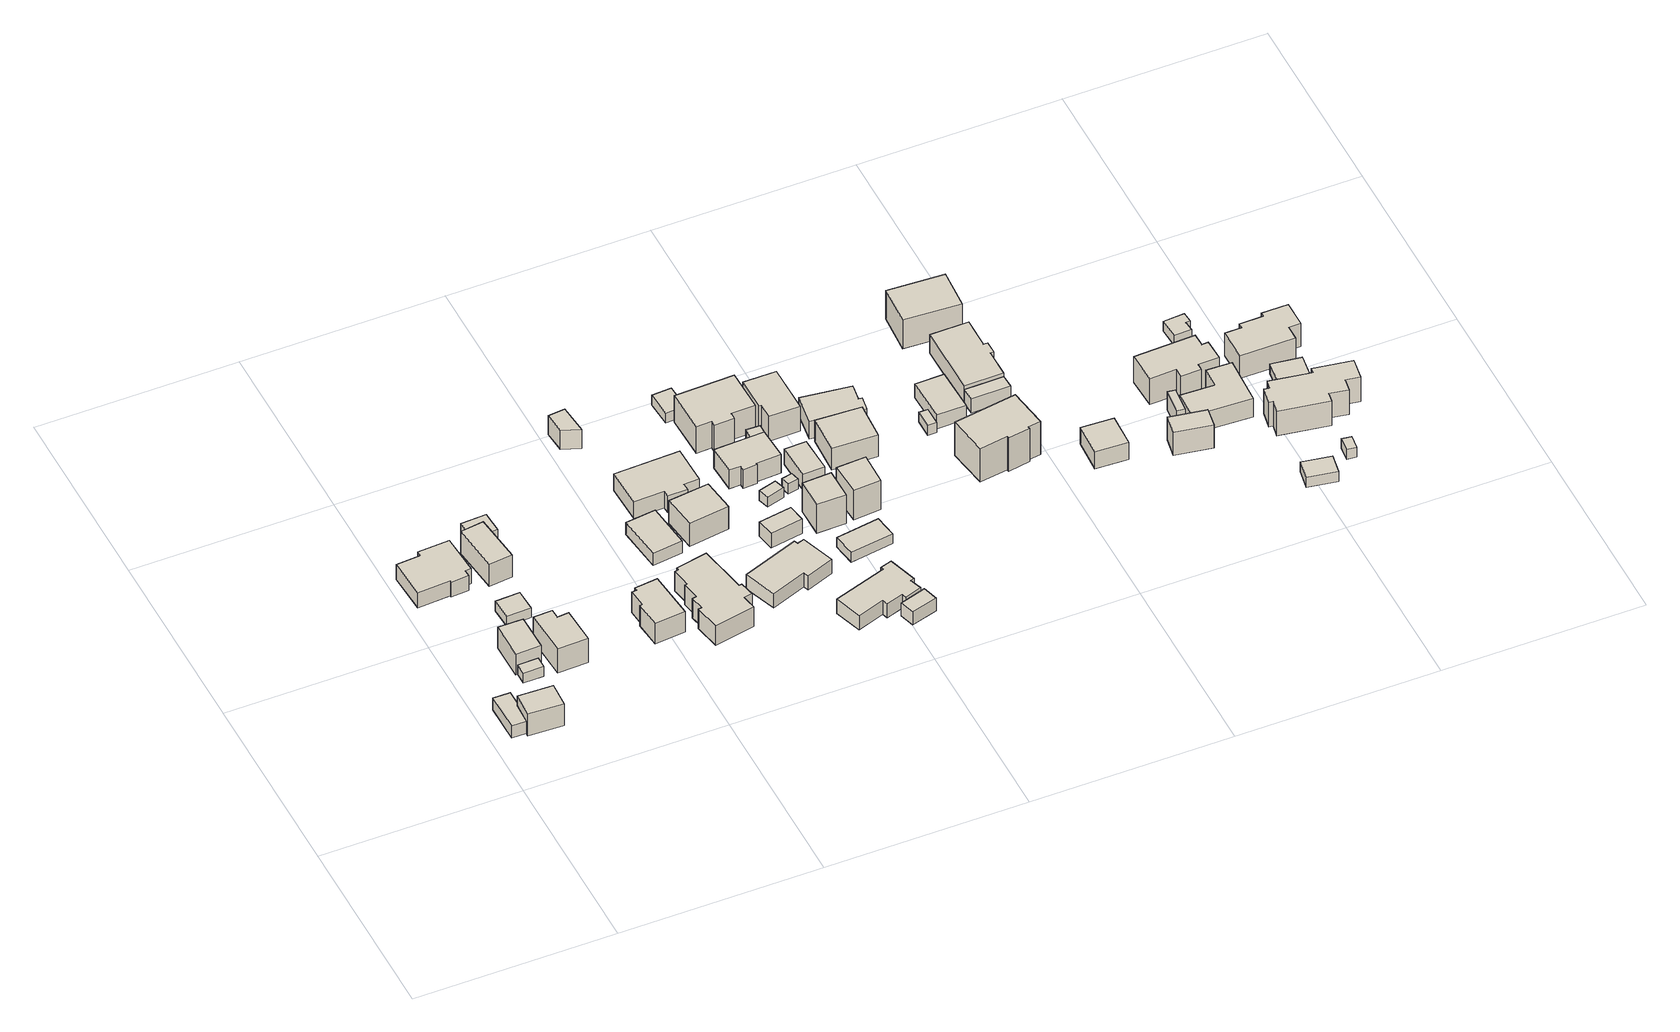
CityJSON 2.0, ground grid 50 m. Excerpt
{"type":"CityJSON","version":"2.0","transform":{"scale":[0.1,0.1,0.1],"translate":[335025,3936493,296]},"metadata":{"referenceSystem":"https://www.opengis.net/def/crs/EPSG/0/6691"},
"CityObjects":{
"building1":{"type":"Building","attributes":{"measuredHeight":6.5,"BuildingIDAttribute.prefecture":"14","BuildingIDAttribute.city":"14151","BuildingDetailAttribute.surveyYear":2015},"geometry":[{"type":"Solid","lod":"1","boundaries":[[[[0,1,2,3,4,5]],[[4,6,7,5]],[[3,8,6,4]],[[2,9,8,3]],[[1,10,9,2]],[[0,11,10,1]],[[5,7,11,0]],[[6,8,9,10,11,7]]]]}]},
"building2":{"type":"Building","attributes":{"usage":"411","measuredHeight":7.3,"storeysAboveGround":1,"BuildingIDAttribute.prefecture":"14","BuildingIDAttribute.city":"14151","BuildingDetailAttribute.totalFloorArea":43.24,"BuildingDetailAttribute.buildingFootprintArea":43.24,"BuildingDetailAttribute.buildingStructureType":"601","BuildingDetailAttribute.buildingStructureOrgType":"1","BuildingDetailAttribute.orgUsage":"10","BuildingDetailAttribute.surveyYear":2015},"geometry":[{"type":"Solid","lod":"1","boundaries":[[[[12,4,13,14]],[[13,15,16,14]],[[4,17,15,13]],[[12,18,17,4]],[[14,16,18,12]],[[15,17,18,16]]]]}]},
"building3":{"type":"Building","attributes":{"BuildingIDAttribute.prefecture":"14","BuildingIDAttribute.city":"14151","BuildingDetailAttribute.surveyYear":2015},"geometry":[{"type":"Solid","lod":"1","boundaries":[[[[19,20,21,22]],[[21,23,24,22]],[[20,25,23,21]],[[19,26,25,20]],[[22,24,26,19]],[[23,25,26,24]]]]}]},
"building4":{"type":"Building","attributes":{"usage":"411","measuredHeight":7.2,"storeysAboveGround":1,"BuildingIDAttribute.prefecture":"14","BuildingIDAttribute.city":"14151","BuildingDetailAttribute.totalFloorArea":47.31,"BuildingDetailAttribute.buildingFootprintArea":47.31,"BuildingDetailAttribute.buildingStructureType":"601","BuildingDetailAttribute.buildingStructureOrgType":"1","BuildingDetailAttribute.orgUsage":"10","BuildingDetailAttribute.surveyYear":2015},"geometry":[{"type":"Solid","lod":"1","boundaries":[[[[27,28,29,30]],[[29,31,32,30]],[[28,33,31,29]],[[27,34,33,28]],[[30,32,34,27]],[[31,33,34,32]]]]}]},
"building5":{"type":"Building","attributes":{"usage":"411","measuredHeight":4.9,"storeysAboveGround":1,"BuildingIDAttribute.prefecture":"14","BuildingIDAttribute.city":"14151","BuildingDetailAttribute.totalFloorArea":122.87,"BuildingDetailAttribute.buildingFootprintArea":122.87,"BuildingDetailAttribute.buildingStructureType":"610","BuildingDetailAttribute.buildingStructureOrgType":"2","BuildingDetailAttribute.orgUsage":"10","BuildingDetailAttribute.surveyYear":2015},"geometry":[{"type":"Solid","lod":"1","boundaries":[[[[35,36,37,38,39,40,41,42,43,44]],[[43,45,46,44]],[[42,47,45,43]],[[41,48,47,42]],[[40,49,48,41]],[[39,50,49,40]],[[38,51,50,39]],[[37,52,51,38]],[[36,53,52,37]],[[35,54,53,36]],[[44,46,54,35]],[[45,47,48,49,50,51,52,53,54,46]]]]}]},
"building6":{"type":"Building","attributes":{"usage":"411","measuredHeight":8,"storeysAboveGround":2,"BuildingIDAttribute.prefecture":"14","BuildingIDAttribute.city":"14151","BuildingDetailAttribute.totalFloorArea":121.91,"BuildingDetailAttribute.buildingFootprintArea":60.95,"BuildingDetailAttribute.buildingStructureType":"601","BuildingDetailAttribute.buildingStructureOrgType":"1","BuildingDetailAttribute.orgUsage":"10","BuildingDetailAttribute.surveyYear":2015},"geometry":[{"type":"Solid","lod":"1","boundaries":[[[[55,56,57,58,59,60]],[[59,61,62,60]],[[58,63,61,59]],[[57,64,63,58]],[[56,65,64,57]],[[55,66,65,56]],[[60,62,66,55]],[[61,63,64,65,66,62]]]]}]},
"building7":{"type":"Building","attributes":{"usage":"411","storeysAboveGround":1,"BuildingIDAttribute.prefecture":"14","BuildingIDAttribute.city":"14151","BuildingDetailAttribute.totalFloorArea":26.6,"BuildingDetailAttribute.buildingFootprintArea":26.6,"BuildingDetailAttribute.buildingStructureType":"601","BuildingDetailAttribute.buildingStructureOrgType":"1","BuildingDetailAttribute.orgUsage":"10","BuildingDetailAttribute.surveyYear":2015},"geometry":[{"type":"Solid","lod":"1","boundaries":[[[[67,68,69,70]],[[69,71,72,70]],[[68,73,71,69]],[[67,74,73,68]],[[70,72,74,67]],[[71,73,74,72]]]]}]},
"building8":{"type":"Building","attributes":{"usage":"411","measuredHeight":7.4,"storeysAboveGround":1,"BuildingIDAttribute.prefecture":"14","BuildingIDAttribute.city":"14151","BuildingDetailAttribute.totalFloorArea":57.18,"BuildingDetailAttribute.buildingFootprintArea":57.18,"BuildingDetailAttribute.buildingStructureType":"601","BuildingDetailAttribute.buildingStructureOrgType":"1","BuildingDetailAttribute.orgUsage":"10","BuildingDetailAttribute.surveyYear":2015},"geometry":[{"type":"Solid","lod":"1","boundaries":[[[[75,76,77,78]],[[77,79,80,78]],[[76,81,79,77]],[[75,82,81,76]],[[78,80,82,75]],[[79,81,82,80]]]]}]},
"building9":{"type":"Building","attributes":{"BuildingIDAttribute.prefecture":"14","BuildingIDAttribute.city":"14151","BuildingDetailAttribute.surveyYear":2015},"geometry":[{"type":"Solid","lod":"1","boundaries":[[[[83,84,85,86]],[[85,87,88,86]],[[84,89,87,85]],[[83,90,89,84]],[[86,88,90,83]],[[87,89,90,88]]]]}]},
"building10":{"type":"Building","attributes":{"usage":"411","measuredHeight":6.8,"storeysAboveGround":2,"BuildingIDAttribute.prefecture":"14","BuildingIDAttribute.city":"14151","BuildingDetailAttribute.totalFloorArea":123.72,"BuildingDetailAttribute.buildingFootprintArea":61.86,"BuildingDetailAttribute.buildingStructureType":"601","BuildingDetailAttribute.buildingStructureOrgType":"1","BuildingDetailAttribute.orgUsage":"10","BuildingDetailAttribute.surveyYear":2015},"geometry":[{"type":"Solid","lod":"1","boundaries":[[[[91,92,93,94,95,96,97,98]],[[97,99,100,98]],[[96,101,99,97]],[[95,102,101,96]],[[94,103,102,95]],[[93,104,103,94]],[[92,105,104,93]],[[91,106,105,92]],[[98,100,106,91]],[[99,101,102,103,104,105,106,100]]]]}]},
"building11":{"type":"Building","attributes":{"usage":"411","measuredHeight":7.3,"storeysAboveGround":1,"BuildingIDAttribute.prefecture":"14","BuildingIDAttribute.city":"14151","BuildingDetailAttribute.totalFloorArea":172.25,"BuildingDetailAttribute.buildingFootprintArea":172.25,"BuildingDetailAttribute.buildingStructureType":"601","BuildingDetailAttribute.buildingStructureOrgType":"1","BuildingDetailAttribute.orgUsage":"10","BuildingDetailAttribute.surveyYear":2015},"geometry":[{"type":"Solid","lod":"1","boundaries":[[[[107,108,109,110,111,112,113,114,115,116,117,118,119,120,121,122]],[[121,123,124,122]],[[120,125,123,121]],[[119,126,125,120]],[[118,127,126,119]],[[117,128,127,118]],[[116,129,128,117]],[[115,130,129,116]],[[114,131,130,115]],[[113,132,131,114]],[[112,133,132,113]],[[111,134,133,112]],[[110,135,134,111]],[[109,136,135,110]],[[108,137,136,109]],[[107,138,137,108]],[[122,124,138,107]],[[123,125,126,127,128,129,130,131,132,133,134,135,136,137,138,124]]]]}]},
"building12":{"type":"Building","attributes":{"usage":"413","measuredHeight":4,"storeysAboveGround":1,"BuildingIDAttribute.prefecture":"14","BuildingIDAttribute.city":"14151","BuildingDetailAttribute.totalFloorArea":70.09,"BuildingDetailAttribute.buildingFootprintArea":70.09,"BuildingDetailAttribute.buildingStructureType":"601","BuildingDetailAttribute.buildingStructureOrgType":"1","BuildingDetailAttribute.orgUsage":"30","BuildingDetailAttribute.surveyYear":2015},"geometry":[{"type":"Solid","lod":"1","boundaries":[[[[139,140,141,142]],[[141,143,144,142]],[[140,145,143,141]],[[139,146,145,140]],[[142,144,146,139]],[[143,145,146,144]]]]}]},
"building13":{"type":"Building","attributes":{"usage":"413","measuredHeight":6.1,"storeysAboveGround":1,"BuildingIDAttribute.prefecture":"14","BuildingIDAttribute.city":"14151","BuildingDetailAttribute.totalFloorArea":22.15,"BuildingDetailAttribute.buildingFootprintArea":22.15,"BuildingDetailAttribute.buildingStructureType":"601","BuildingDetailAttribute.buildingStructureOrgType":"1","BuildingDetailAttribute.orgUsage":"30","BuildingDetailAttribute.surveyYear":2015},"geometry":[{"type":"Solid","lod":"1","boundaries":[[[[147,148,149,150]],[[149,151,152,150]],[[148,153,151,149]],[[147,154,153,148]],[[150,152,154,147]],[[151,153,154,152]]]]}]},
"building14":{"type":"Building","attributes":{"usage":"411","measuredHeight":6.1,"storeysAboveGround":1,"BuildingIDAttribute.prefecture":"14","BuildingIDAttribute.city":"14151","BuildingDetailAttribute.totalFloorArea":136.12,"BuildingDetailAttribute.buildingFootprintArea":136.12,"BuildingDetailAttribute.buildingStructureType":"601","BuildingDetailAttribute.buildingStructureOrgType":"1","BuildingDetailAttribute.orgUsage":"10","BuildingDetailAttribute.surveyYear":2015},"geometry":[{"type":"Solid","lod":"1","boundaries":[[[[155,156,157,158,159,160,161,162]],[[161,163,164,162]],[[160,165,163,161]],[[159,166,165,160]],[[158,167,166,159]],[[157,168,167,158]],[[156,169,168,157]],[[155,170,169,156]],[[162,164,170,155]],[[163,165,166,167,168,169,170,164]]]]}]},
"building15":{"type":"Building","attributes":{"usage":"411","measuredHeight":8.1,"storeysAboveGround":2,"BuildingIDAttribute.prefecture":"14","BuildingIDAttribute.city":"14151","BuildingDetailAttribute.totalFloorArea":122.27,"BuildingDetailAttribute.buildingFootprintArea":61.13,"BuildingDetailAttribute.buildingStructureType":"601","BuildingDetailAttribute.buildingStructureOrgType":"1","BuildingDetailAttribute.orgUsage":"10","BuildingDetailAttribute.surveyYear":2015},"geometry":[{"type":"Solid","lod":"1","boundaries":[[[[171,172,173,174]],[[173,175,176,174]],[[172,177,175,173]],[[171,178,177,172]],[[174,176,178,171]],[[175,177,178,176]]]]}]},
"building16":{"type":"Building","attributes":{"usage":"411","measuredHeight":5.9,"storeysAboveGround":1,"BuildingIDAttribute.prefecture":"14","BuildingIDAttribute.city":"14151","BuildingDetailAttribute.totalFloorArea":122.72,"BuildingDetailAttribute.buildingFootprintArea":122.72,"BuildingDetailAttribute.buildingStructureType":"601","BuildingDetailAttribute.buildingStructureOrgType":"1","BuildingDetailAttribute.orgUsage":"10","BuildingDetailAttribute.surveyYear":2015},"geometry":[{"type":"Solid","lod":"1","boundaries":[[[[179,180,181,182,183,184,185,186]],[[185,187,188,186]],[[184,189,187,185]],[[183,190,189,184]],[[182,191,190,183]],[[181,192,191,182]],[[180,193,192,181]],[[179,194,193,180]],[[186,188,194,179]],[[187,189,190,191,192,193,194,188]]]]}]},
"building17":{"type":"Building","attributes":{"usage":"411","measuredHeight":8.4,"storeysAboveGround":2,"BuildingIDAttribute.prefecture":"14","BuildingIDAttribute.city":"14151","BuildingDetailAttribute.totalFloorArea":202,"BuildingDetailAttribute.buildingFootprintArea":101,"BuildingDetailAttribute.buildingStructureType":"601","BuildingDetailAttribute.buildingStructureOrgType":"1","BuildingDetailAttribute.orgUsage":"10","BuildingDetailAttribute.surveyYear":2015},"geometry":[{"type":"Solid","lod":"1","boundaries":[[[[195,196,197,198,199,200,201,202,203,204,205,206]],[[205,207,208,206]],[[204,209,207,205]],[[203,210,209,204]],[[202,211,210,203]],[[201,212,211,202]],[[200,213,212,201]],[[199,214,213,200]],[[198,215,214,199]],[[197,216,215,198]],[[196,217,216,197]],[[195,218,217,196]],[[206,208,218,195]],[[207,209,210,211,212,213,214,215,216,217,218,208]]]]}]},
"building18":{"type":"Building","attributes":{"usage":"411","measuredHeight":4.9,"storeysAboveGround":1,"BuildingIDAttribute.prefecture":"14","BuildingIDAttribute.city":"14151","BuildingDetailAttribute.totalFloorArea":32.62,"BuildingDetailAttribute.buildingFootprintArea":32.62,"BuildingDetailAttribute.buildingStructureType":"601","BuildingDetailAttribute.buildingStructureOrgType":"1","BuildingDetailAttribute.orgUsage":"10","BuildingDetailAttribute.surveyYear":2015},"geometry":[{"type":"Solid","lod":"1","boundaries":[[[[219,220,221,222]],[[221,223,224,222]],[[220,225,223,221]],[[219,226,225,220]],[[222,224,226,219]],[[223,225,226,224]]]]}]},
"building19":{"type":"Building","attributes":{"usage":"451","measuredHeight":8.8,"storeysAboveGround":1,"BuildingIDAttribute.prefecture":"14","BuildingIDAttribute.city":"14151","BuildingDetailAttribute.totalFloorArea":21.48,"BuildingDetailAttribute.buildingFootprintArea":21.48,"BuildingDetailAttribute.buildingStructureType":"601","BuildingDetailAttribute.buildingStructureOrgType":"1","BuildingDetailAttribute.orgUsage":"200","BuildingDetailAttribute.surveyYear":2015},"geometry":[{"type":"Solid","lod":"1","boundaries":[[[[227,228,229,230]],[[229,231,232,230]],[[228,233,231,229]],[[227,234,233,228]],[[230,232,234,227]],[[231,233,234,232]]]]}]},
"building20":{"type":"Building","attributes":{"BuildingIDAttribute.prefecture":"14","BuildingIDAttribute.city":"14151","BuildingDetailAttribute.surveyYear":2015},"geometry":[{"type":"Solid","lod":"1","boundaries":[[[[235,236,237,238]],[[237,239,240,238]],[[236,241,239,237]],[[235,242,241,236]],[[238,240,242,235]],[[239,241,242,240]]]]}]},
"building21":{"type":"Building","attributes":{"usage":"411","measuredHeight":7,"storeysAboveGround":2,"BuildingIDAttribute.prefecture":"14","BuildingIDAttribute.city":"14151","BuildingDetailAttribute.totalFloorArea":225.86,"BuildingDetailAttribute.buildingFootprintArea":112.93,"BuildingDetailAttribute.buildingStructureType":"601","BuildingDetailAttribute.buildingStructureOrgType":"1","BuildingDetailAttribute.orgUsage":"10","BuildingDetailAttribute.surveyYear":2015},"geometry":[{"type":"Solid","lod":"1","boundaries":[[[[243,244,245,246,247,248,249,250]],[[249,251,252,250]],[[248,253,251,249]],[[247,254,253,248]],[[246,255,254,247]],[[245,256,255,246]],[[244,257,256,245]],[[243,258,257,244]],[[250,252,258,243]],[[251,253,254,255,256,257,258,252]]]]}]},
"building22":{"type":"Building","attributes":{"usage":"411","storeysAboveGround":1,"BuildingIDAttribute.prefecture":"14","BuildingIDAttribute.city":"14151","BuildingDetailAttribute.totalFloorArea":26.59,"BuildingDetailAttribute.buildingFootprintArea":26.59,"BuildingDetailAttribute.buildingStructureType":"601","BuildingDetailAttribute.buildingStructureOrgType":"1","BuildingDetailAttribute.orgUsage":"10","BuildingDetailAttribute.surveyYear":2015},"geometry":[{"type":"Solid","lod":"1","boundaries":[[[[259,260,261,262]],[[261,263,264,262]],[[260,265,263,261]],[[259,266,265,260]],[[262,264,266,259]],[[263,265,266,264]]]]}]},
"building23":{"type":"Building","attributes":{"usage":"411","measuredHeight":3.5,"storeysAboveGround":1,"BuildingIDAttribute.prefecture":"14","BuildingIDAttribute.city":"14151","BuildingDetailAttribute.totalFloorArea":54.78,"BuildingDetailAttribute.buildingFootprintArea":54.78,"BuildingDetailAttribute.buildingStructureType":"601","BuildingDetailAttribute.buildingStructureOrgType":"1","BuildingDetailAttribute.orgUsage":"10","BuildingDetailAttribute.surveyYear":2015},"geometry":[{"type":"Solid","lod":"1","boundaries":[[[[267,268,269,270]],[[269,271,272,270]],[[268,273,271,269]],[[267,274,273,268]],[[270,272,274,267]],[[271,273,274,272]]]]}]},
"building24":{"type":"Building","attributes":{"usage":"411","measuredHeight":9.5,"storeysAboveGround":2,"BuildingIDAttribute.prefecture":"14","BuildingIDAttribute.city":"14151","BuildingDetailAttribute.totalFloorArea":77.22,"BuildingDetailAttribute.buildingFootprintArea":38.61,"BuildingDetailAttribute.buildingStructureType":"601","BuildingDetailAttribute.buildingStructureOrgType":"1","BuildingDetailAttribute.orgUsage":"10","BuildingDetailAttribute.surveyYear":2015},"geometry":[{"type":"Solid","lod":"1","boundaries":[[[[275,276,277,278]],[[277,279,280,278]],[[276,281,279,277]],[[275,282,281,276]],[[278,280,282,275]],[[279,281,282,280]]]]}]},
"building25":{"type":"Building","attributes":{"BuildingIDAttribute.prefecture":"14","BuildingIDAttribute.city":"14151","BuildingDetailAttribute.surveyYear":2015},"geometry":[{"type":"Solid","lod":"1","boundaries":[[[[283,284,285,286]],[[285,287,288,286]],[[284,289,287,285]],[[283,290,289,284]],[[286,288,290,283]],[[287,289,290,288]]]]}]},
"building26":{"type":"Building","attributes":{"usage":"411","measuredHeight":10.3,"storeysAboveGround":2,"BuildingIDAttribute.prefecture":"14","BuildingIDAttribute.city":"14151","BuildingDetailAttribute.totalFloorArea":234.79,"BuildingDetailAttribute.buildingFootprintArea":117.4,"BuildingDetailAttribute.buildingStructureType":"601","BuildingDetailAttribute.buildingStructureOrgType":"1","BuildingDetailAttribute.orgUsage":"10","BuildingDetailAttribute.surveyYear":2015},"geometry":[{"type":"Solid","lod":"1","boundaries":[[[[291,292,293,294,295,296,297,298]],[[297,299,300,298]],[[296,301,299,297]],[[295,302,301,296]],[[294,303,302,295]],[[293,304,303,294]],[[292,305,304,293]],[[291,306,305,292]],[[298,300,306,291]],[[299,301,302,303,304,305,306,300]]]]}]},
"building27":{"type":"Building","attributes":{"usage":"411","storeysAboveGround":1,"BuildingIDAttribute.prefecture":"14","BuildingIDAttribute.city":"14151","BuildingDetailAttribute.totalFloorArea":11.38,"BuildingDetailAttribute.buildingFootprintArea":11.38,"BuildingDetailAttribute.buildingStructureType":"601","BuildingDetailAttribute.buildingStructureOrgType":"1","BuildingDetailAttribute.orgUsage":"10","BuildingDetailAttribute.surveyYear":2015},"geometry":[{"type":"Solid","lod":"1","boundaries":[[[[307,308,309,310]],[[309,311,312,310]],[[308,313,311,309]],[[307,314,313,308]],[[310,312,314,307]],[[311,313,314,312]]]]}]},
"building28":{"type":"Building","attributes":{"usage":"411","measuredHeight":5.4,"storeysAboveGround":2,"BuildingIDAttribute.prefecture":"14","BuildingIDAttribute.city":"14151","BuildingDetailAttribute.totalFloorArea":69.85,"BuildingDetailAttribute.buildingFootprintArea":34.92,"BuildingDetailAttribute.buildingStructureType":"601","BuildingDetailAttribute.buildingStructureOrgType":"1","BuildingDetailAttribute.orgUsage":"10","BuildingDetailAttribute.surveyYear":2015},"geometry":[{"type":"Solid","lod":"1","boundaries":[[[[315,316,317,318]],[[317,319,320,318]],[[316,321,319,317]],[[315,322,321,316]],[[318,320,322,315]],[[319,321,322,320]]]]}]},
"building29":{"type":"Building","attributes":{"usage":"411","measuredHeight":9.8,"storeysAboveGround":2,"BuildingIDAttribute.prefecture":"14","BuildingIDAttribute.city":"14151","BuildingDetailAttribute.totalFloorArea":82.32,"BuildingDetailAttribute.buildingFootprintArea":41.16,"BuildingDetailAttribute.buildingStructureType":"601","BuildingDetailAttribute.buildingStructureOrgType":"1","BuildingDetailAttribute.orgUsage":"10","BuildingDetailAttribute.surveyYear":2015},"geometry":[{"type":"Solid","lod":"1","boundaries":[[[[323,324,325,326]],[[325,327,328,326]],[[324,329,327,325]],[[323,330,329,324]],[[326,328,330,323]],[[327,329,330,328]]]]}]},
"building30":{"type":"Building","attributes":{"usage":"411","measuredHeight":8.4,"storeysAboveGround":2,"BuildingIDAttribute.prefecture":"14","BuildingIDAttribute.city":"14151","BuildingDetailAttribute.totalFloorArea":138.91,"BuildingDetailAttribute.buildingFootprintArea":69.45,"BuildingDetailAttribute.buildingStructureType":"601","BuildingDetailAttribute.buildingStructureOrgType":"1","BuildingDetailAttribute.orgUsage":"10","BuildingDetailAttribute.surveyYear":2015},"geometry":[{"type":"Solid","lod":"1","boundaries":[[[[331,332,333,334,335,336]],[[335,337,338,336]],[[334,339,337,335]],[[333,340,339,334]],[[332,341,340,333]],[[331,342,341,332]],[[336,338,342,331]],[[337,339,340,341,342,338]]]]}]},
"building31":{"type":"Building","attributes":{"usage":"411","measuredHeight":7.6,"storeysAboveGround":2,"BuildingIDAttribute.prefecture":"14","BuildingIDAttribute.city":"14151","BuildingDetailAttribute.totalFloorArea":152.79,"BuildingDetailAttribute.buildingFootprintArea":76.4,"BuildingDetailAttribute.buildingStructureType":"601","BuildingDetailAttribute.buildingStructureOrgType":"1","BuildingDetailAttribute.orgUsage":"10","BuildingDetailAttribute.surveyYear":2015},"geometry":[{"type":"Solid","lod":"1","boundaries":[[[[343,344,345,346]],[[345,347,348,346]],[[344,349,347,345]],[[343,350,349,344]],[[346,348,350,343]],[[347,349,350,348]]]]}]},
"building32":{"type":"Building","attributes":{"usage":"411","measuredHeight":6.1,"storeysAboveGround":2,"BuildingIDAttribute.prefecture":"14","BuildingIDAttribute.city":"14151","BuildingDetailAttribute.totalFloorArea":142.08,"BuildingDetailAttribute.buildingFootprintArea":71.04,"BuildingDetailAttribute.buildingStructureType":"601","BuildingDetailAttribute.buildingStructureOrgType":"1","BuildingDetailAttribute.orgUsage":"10","BuildingDetailAttribute.surveyYear":2015},"geometry":[{"type":"Solid","lod":"1","boundaries":[[[[351,352,353,354,355,356]],[[355,357,358,356]],[[354,359,357,355]],[[353,360,359,354]],[[352,361,360,353]],[[351,362,361,352]],[[356,358,362,351]],[[357,359,360,361,362,358]]]]}]},
"building33":{"type":"Building","attributes":{"usage":"415","storeysAboveGround":2,"BuildingIDAttribute.prefecture":"14","BuildingIDAttribute.city":"14151","BuildingDetailAttribute.totalFloorArea":14.9,"BuildingDetailAttribute.buildingFootprintArea":7.45,"BuildingDetailAttribute.buildingStructureType":"601","BuildingDetailAttribute.buildingStructureOrgType":"1","BuildingDetailAttribute.orgUsage":"50","BuildingDetailAttribute.surveyYear":2015},"geometry":[{"type":"Solid","lod":"1","boundaries":[[[[363,364,365,366]],[[365,367,368,366]],[[364,369,367,365]],[[363,370,369,364]],[[366,368,370,363]],[[367,369,370,368]]]]}]},
"building34":{"type":"Building","attributes":{"usage":"411","measuredHeight":11.4,"storeysAboveGround":2,"BuildingIDAttribute.prefecture":"14","BuildingIDAttribute.city":"14151","BuildingDetailAttribute.totalFloorArea":231.91,"BuildingDetailAttribute.buildingFootprintArea":115.95,"BuildingDetailAttribute.buildingStructureType":"601","BuildingDetailAttribute.buildingStructureOrgType":"1","BuildingDetailAttribute.orgUsage":"10","BuildingDetailAttribute.surveyYear":2015},"geometry":[{"type":"Solid","lod":"1","boundaries":[[[[371,372,373,374,375,376,377,378]],[[377,379,380,378]],[[376,381,379,377]],[[375,382,381,376]],[[374,383,382,375]],[[373,384,383,374]],[[372,385,384,373]],[[371,386,385,372]],[[378,380,386,371]],[[379,381,382,383,384,385,386,380]]]]}]},
"building35":{"type":"Building","attributes":{"usage":"415","measuredHeight":4.9,"storeysAboveGround":2,"BuildingIDAttribute.prefecture":"14","BuildingIDAttribute.city":"14151","BuildingDetailAttribute.totalFloorArea":112.25,"BuildingDetailAttribute.buildingFootprintArea":56.13,"BuildingDetailAttribute.buildingStructureType":"601","BuildingDetailAttribute.buildingStructureOrgType":"1","BuildingDetailAttribute.orgUsage":"50","BuildingDetailAttribute.surveyYear":2015},"geometry":[{"type":"Solid","lod":"1","boundaries":[[[[387,388,389,390]],[[389,391,392,390]],[[388,393,391,389]],[[387,394,393,388]],[[390,392,394,387]],[[391,393,394,392]]]]}]},
"building36":{"type":"Building","attributes":{"measuredHeight":7.9,"BuildingIDAttribute.prefecture":"14","BuildingIDAttribute.city":"14151","BuildingDetailAttribute.surveyYear":2015},"geometry":[{"type":"Solid","lod":"1","boundaries":[[[[395,396,397,398]],[[397,399,400,398]],[[396,401,399,397]],[[395,402,401,396]],[[398,400,402,395]],[[399,401,402,400]]]]}]},
"building37":{"type":"Building","attributes":{"usage":"415","measuredHeight":8.6,"storeysAboveGround":2,"BuildingIDAttribute.prefecture":"14","BuildingIDAttribute.city":"14151","BuildingDetailAttribute.totalFloorArea":355.95,"BuildingDetailAttribute.buildingFootprintArea":177.98,"BuildingDetailAttribute.buildingStructureType":"601","BuildingDetailAttribute.buildingStructureOrgType":"1","BuildingDetailAttribute.orgUsage":"50","BuildingDetailAttribute.surveyYear":2015},"geometry":[{"type":"Solid","lod":"1","boundaries":[[[[403,404,405,406,407,408,409,410]],[[409,411,412,410]],[[408,413,411,409]],[[407,414,413,408]],[[406,415,414,407]],[[405,416,415,406]],[[404,417,416,405]],[[403,418,417,404]],[[410,412,418,403]],[[411,413,414,415,416,417,418,412]]]]}]},
"building38":{"type":"Building","attributes":{"usage":"411","measuredHeight":8.3,"storeysAboveGround":2,"BuildingIDAttribute.prefecture":"14","BuildingIDAttribute.city":"14151","BuildingDetailAttribute.totalFloorArea":95.32,"BuildingDetailAttribute.buildingFootprintArea":47.66,"BuildingDetailAttribute.buildingStructureType":"601","BuildingDetailAttribute.buildingStructureOrgType":"1","BuildingDetailAttribute.orgUsage":"10","BuildingDetailAttribute.surveyYear":2015},"geometry":[{"type":"Solid","lod":"1","boundaries":[[[[419,420,421,422]],[[421,423,424,422]],[[420,425,423,421]],[[419,426,425,420]],[[422,424,426,419]],[[423,425,426,424]]]]}]},
"building39":{"type":"Building","attributes":{"usage":"411","measuredHeight":10,"storeysAboveGround":2,"BuildingIDAttribute.prefecture":"14","BuildingIDAttribute.city":"14151","BuildingDetailAttribute.totalFloorArea":239.96,"BuildingDetailAttribute.buildingFootprintArea":119.98,"BuildingDetailAttribute.buildingStructureType":"601","BuildingDetailAttribute.buildingStructureOrgType":"1","BuildingDetailAttribute.orgUsage":"10","BuildingDetailAttribute.surveyYear":2015},"geometry":[{"type":"Solid","lod":"1","boundaries":[[[[427,428,429,430]],[[429,431,432,430]],[[428,433,431,429]],[[427,434,433,428]],[[430,432,434,427]],[[431,433,434,432]]]]}]},
"building40":{"type":"Building","attributes":{"usage":"451","measuredHeight":8.6,"storeysAboveGround":1,"BuildingIDAttribute.prefecture":"14","BuildingIDAttribute.city":"14151","BuildingDetailAttribute.totalFloorArea":39.86,"BuildingDetailAttribute.buildingFootprintArea":39.86,"BuildingDetailAttribute.buildingStructureType":"601","BuildingDetailAttribute.buildingStructureOrgType":"1","BuildingDetailAttribute.orgUsage":"200","BuildingDetailAttribute.surveyYear":2015},"geometry":[{"type":"Solid","lod":"1","boundaries":[[[[435,436,437,438]],[[437,439,440,438]],[[436,441,439,437]],[[435,442,441,436]],[[438,440,442,435]],[[439,441,442,440]]]]}]},
"building41":{"type":"Building","attributes":{"usage":"415","measuredHeight":7.6,"storeysAboveGround":2,"BuildingIDAttribute.prefecture":"14","BuildingIDAttribute.city":"14151","BuildingDetailAttribute.totalFloorArea":17.81,"BuildingDetailAttribute.buildingFootprintArea":8.9,"BuildingDetailAttribute.buildingStructureType":"601","BuildingDetailAttribute.buildingStructureOrgType":"1","BuildingDetailAttribute.orgUsage":"50","BuildingDetailAttribute.surveyYear":2015},"geometry":[{"type":"Solid","lod":"1","boundaries":[[[[443,444,445,446]],[[445,447,448,446]],[[444,449,447,445]],[[443,450,449,444]],[[446,448,450,443]],[[447,449,450,448]]]]}]},
"building42":{"type":"Building","attributes":{"BuildingIDAttribute.prefecture":"14","BuildingIDAttribute.city":"14151","BuildingDetailAttribute.surveyYear":2015},"geometry":[{"type":"Solid","lod":"1","boundaries":[[[[451,452,453,454]],[[453,455,456,454]],[[452,457,455,453]],[[451,458,457,452]],[[454,456,458,451]],[[455,457,458,456]]]]}]},
"building43":{"type":"Building","attributes":{"usage":"415","measuredHeight":8.8,"storeysAboveGround":2,"BuildingIDAttribute.prefecture":"14","BuildingIDAttribute.city":"14151","BuildingDetailAttribute.totalFloorArea":191.68,"BuildingDetailAttribute.buildingFootprintArea":95.84,"BuildingDetailAttribute.buildingStructureType":"601","BuildingDetailAttribute.buildingStructureOrgType":"1","BuildingDetailAttribute.orgUsage":"50","BuildingDetailAttribute.surveyYear":2015},"geometry":[{"type":"Solid","lod":"1","boundaries":[[[[459,460,461,462,463,464]],[[463,465,466,464]],[[462,467,465,463]],[[461,468,467,462]],[[460,469,468,461]],[[459,470,469,460]],[[464,466,470,459]],[[465,467,468,469,470,466]]]]}]},
"building44":{"type":"Building","attributes":{"usage":"415","measuredHeight":9.8,"storeysAboveGround":2,"BuildingIDAttribute.prefecture":"14","BuildingIDAttribute.city":"14151","BuildingDetailAttribute.totalFloorArea":241.71,"BuildingDetailAttribute.buildingFootprintArea":120.86,"BuildingDetailAttribute.buildingStructureType":"601","BuildingDetailAttribute.buildingStructureOrgType":"1","BuildingDetailAttribute.orgUsage":"50","BuildingDetailAttribute.surveyYear":2015},"geometry":[{"type":"Solid","lod":"1","boundaries":[[[[471,472,473,474,475,476,477,478,479,480]],[[479,481,482,480]],[[478,483,481,479]],[[477,484,483,478]],[[476,485,484,477]],[[475,486,485,476]],[[474,487,486,475]],[[473,488,487,474]],[[472,489,488,473]],[[471,490,489,472]],[[480,482,490,471]],[[481,483,484,485,486,487,488,489,490,482]]]]}]},
"building45":{"type":"Building","attributes":{"BuildingIDAttribute.prefecture":"14","BuildingIDAttribute.city":"14151","BuildingDetailAttribute.surveyYear":2015},"geometry":[{"type":"Solid","lod":"1","boundaries":[[[[491,492,493,494]],[[493,495,496,494]],[[492,497,495,493]],[[491,498,497,492]],[[494,496,498,491]],[[495,497,498,496]]]]}]},
"building46":{"type":"Building","attributes":{"usage":"451","storeysAboveGround":1,"BuildingIDAttribute.prefecture":"14","BuildingIDAttribute.city":"14151","BuildingDetailAttribute.totalFloorArea":10.15,"BuildingDetailAttribute.buildingFootprintArea":10.15,"BuildingDetailAttribute.buildingStructureType":"601","BuildingDetailAttribute.buildingStructureOrgType":"1","BuildingDetailAttribute.orgUsage":"200","BuildingDetailAttribute.surveyYear":2015},"geometry":[{"type":"Solid","lod":"1","boundaries":[[[[499,500,501,502,503,504]],[[503,505,506,504]],[[502,507,505,503]],[[501,508,507,502]],[[500,509,508,501]],[[499,510,509,500]],[[504,506,510,499]],[[505,507,508,509,510,506]]]]}]},
"building47":{"type":"Building","attributes":{"usage":"411","measuredHeight":9.1,"storeysAboveGround":2,"BuildingIDAttribute.prefecture":"14","BuildingIDAttribute.city":"14151","BuildingDetailAttribute.totalFloorArea":263.59,"BuildingDetailAttribute.buildingFootprintArea":131.79,"BuildingDetailAttribute.buildingStructureType":"601","BuildingDetailAttribute.buildingStructureOrgType":"1","BuildingDetailAttribute.orgUsage":"10","BuildingDetailAttribute.surveyYear":2015},"geometry":[{"type":"Solid","lod":"1","boundaries":[[[[511,512,513,514,515,516,517,518,519,520,521,522,523,524]],[[523,525,526,524]],[[522,527,525,523]],[[521,528,527,522]],[[520,529,528,521]],[[519,530,529,520]],[[518,531,530,519]],[[517,532,531,518]],[[516,533,532,517]],[[515,534,533,516]],[[514,535,534,515]],[[513,536,535,514]],[[512,537,536,513]],[[511,538,537,512]],[[524,526,538,511]],[[525,527,528,529,530,531,532,533,534,535,536,537,538,526]]]]}]},
"building48":{"type":"Building","attributes":{"usage":"411","storeysAboveGround":1,"BuildingIDAttribute.prefecture":"14","BuildingIDAttribute.city":"14151","BuildingDetailAttribute.totalFloorArea":34.81,"BuildingDetailAttribute.buildingFootprintArea":34.81,"BuildingDetailAttribute.buildingStructureType":"601","BuildingDetailAttribute.buildingStructureOrgType":"1","BuildingDetailAttribute.orgUsage":"10","BuildingDetailAttribute.surveyYear":2015},"geometry":[{"type":"Solid","lod":"1","boundaries":[[[[539,540,541,542]],[[541,543,544,542]],[[540,545,543,541]],[[539,546,545,540]],[[542,544,546,539]],[[543,545,546,544]]]]}]},
"building49":{"type":"Building","attributes":{"usage":"411","measuredHeight":7.7,"storeysAboveGround":2,"BuildingIDAttribute.prefecture":"14","BuildingIDAttribute.city":"14151","BuildingDetailAttribute.totalFloorArea":203,"BuildingDetailAttribute.buildingFootprintArea":101.5,"BuildingDetailAttribute.buildingStructureType":"601","BuildingDetailAttribute.buildingStructureOrgType":"1","BuildingDetailAttribute.orgUsage":"10","BuildingDetailAttribute.surveyYear":2015},"geometry":[{"type":"Solid","lod":"1","boundaries":[[[[547,548,549,550,551,552,553,554,555,556]],[[555,557,558,556]],[[554,559,557,555]],[[553,560,559,554]],[[552,561,560,553]],[[551,562,561,552]],[[550,563,562,551]],[[549,564,563,550]],[[548,565,564,549]],[[547,566,565,548]],[[556,558,566,547]],[[557,559,560,561,562,563,564,565,566,558]]]]}]}
},
"vertices":[
[23,111,56],[23,210,56],[65,209,56],[65,165,56],[61,165,56],[59,111,56],[61,165,93],[59,111,93],[65,165,93],[65,209,93],[23,210,93],[23,111,93],
[59,103,56],[148,162,56],[145,99,56],[148,162,123],[145,99,123],[61,165,123],[59,103,123],
[172,265,51],[122,264,51],[122,294,51],[172,295,51],[122,294,81],[172,295,81],[122,264,81],[172,265,81],
[182,300,46],[119,299,46],[119,394,46],[181,394,46],[119,394,110],[181,394,110],[119,299,110],[182,300,110],
[70,695,40],[69,708,40],[148,712,40],[154,610,40],[139,609,40],[140,592,40],[96,589,40],[96,594,40],[15,589,40],[9,691,40],[15,589,86],[9,691,86],[96,594,86],[96,589,86],[140,592,86],[139,609,86],[154,610,86],[148,712,86],[69,708,86],[70,695,86],
[198,377,50],[245,379,50],[246,355,50],[275,357,50],[280,265,50],[204,262,50],[280,265,124],[204,262,124],[275,357,124],[246,355,124],[245,379,124],[198,377,124],
[227,452,45],[167,449,45],[164,504,45],[225,507,45],[164,504,75],[225,507,75],[167,449,75],[227,452,75],
[172,705,42],[230,712,42],[244,589,42],[186,583,42],[244,589,110],[186,583,110],[230,712,110],[172,705,110],
[201,767,38],[264,770,38],[267,715,38],[204,712,38],[267,715,68],[204,712,68],[264,770,68],[201,767,68],
[432,322,51],[437,322,51],[433,368,51],[446,369,51],[445,377,51],[502,383,51],[514,262,51],[438,255,51],[514,262,114],[438,255,114],[502,383,114],[445,377,114],[446,369,114],[433,368,114],[437,322,114],[432,322,114],
[660,294,48],[667,295,48],[675,258,48],[654,254,48],[661,218,48],[559,198,48],[547,263,48],[556,264,48],[549,299,48],[559,301,48],[551,345,48],[558,346,48],[549,393,48],[559,395,48],[558,402,48],[637,417,48],[558,402,108],[637,417,108],[559,395,108],[549,393,108],[558,346,108],[551,345,108],[559,301,108],[549,299,108],[556,264,108],[547,263,108],[559,198,108],[661,218,108],[654,254,108],[675,258,108],[667,295,108],[660,294,108],
[530,609,40],[605,618,40],[618,503,40],[543,494,40],[618,503,77],[543,494,77],[605,618,77],[530,609,77],
[517,992,16],[559,996,16],[566,921,16],[522,938,16],[566,921,74],[522,938,74],[559,996,74],[517,992,74],
[732,764,28],[734,665,28],[696,664,28],[697,646,28],[648,645,28],[647,661,28],[572,659,28],[569,759,28],[572,659,79],[569,759,79],[647,661,79],[648,645,79],[697,646,79],[696,664,79],[734,665,79],[732,764,79],
[646,525,30],[635,611,30],[736,623,30],[747,539,30],[736,623,100],[747,539,100],[635,611,100],[646,525,100],
[813,260,61],[808,273,61],[720,240,61],[690,321,61],[831,373,61],[835,364,61],[852,370,61],[882,286,61],[852,370,105],[882,286,105],[835,364,105],[831,373,105],[690,321,105],[720,240,105],[808,273,105],[813,260,105],
[951,178,104],[980,187,104],[1003,115,104],[994,112,104],[1004,83,104],[961,69,104],[958,81,104],[916,67,104],[911,81,104],[843,58,104],[820,127,104],[954,171,104],[820,127,147],[954,171,147],[843,58,147],[911,81,147],[916,67,147],[958,81,147],[961,69,147],[1004,83,147],[994,112,147],[1003,115,147],[980,187,147],[951,178,147],
[803,436,40],[795,481,40],[878,494,40],[885,449,40],[878,494,84],[885,449,84],[795,481,84],[803,436,84],
[1006,67,118],[1017,29,118],[951,10,118],[940,47,118],[951,10,157],[940,47,157],[1017,29,157],[1006,67,157],
[892,607,30],[900,580,30],[855,567,30],[847,594,30],[855,567,60],[847,594,60],[900,580,60],[892,607,60],
[866,652,28],[867,647,28],[832,645,28],[831,658,28],[803,657,28],[800,731,28],[924,736,28],[928,655,28],[924,736,85],[928,655,85],[800,731,85],[803,657,85],[831,658,85],[832,645,85],[867,647,85],[866,652,85],
[812,983,18],[816,918,18],[767,915,18],[763,980,18],[767,915,48],[763,980,48],[816,918,48],[812,983,48],
[1035,374,61],[1044,317,61],[936,301,61],[927,358,61],[936,301,91],[927,358,91],[1044,317,91],[1035,374,91],
[917,520,32],[989,523,32],[990,445,32],[918,444,32],[990,445,120],[918,444,120],[989,523,120],[917,520,120],
[908,607,31],[935,613,31],[940,590,31],[913,585,31],[940,590,61],[913,585,61],[935,613,61],[908,607,61],
[785,909,19],[933,913,19],[935,806,19],[876,804,19],[876,788,19],[826,786,19],[826,800,19],[788,798,19],[826,800,100],[788,798,100],[826,786,100],[876,788,100],[876,804,100],[935,806,100],[933,913,100],[785,909,100],
[902,784,28],[936,783,28],[935,741,28],[901,742,28],[935,741,58],[901,742,58],[936,783,58],[902,784,58],
[945,675,30],[999,677,30],[1003,586,30],[948,584,30],[1003,586,77],[948,584,77],[999,677,77],[945,675,77],
[1005,532,31],[1079,536,31],[1078,454,31],[1010,449,31],[1078,454,121],[1010,449,121],[1079,536,121],[1005,532,121],
[948,804,21],[942,804,21],[942,888,21],[1024,888,21],[1025,765,21],[948,764,21],[1025,765,97],[948,764,97],[1024,888,97],[942,888,97],[942,804,97],[948,804,97],
[1146,615,25],[1035,620,25],[1039,717,25],[1151,712,25],[1039,717,91],[1151,712,91],[1035,620,91],[1146,615,91],
[1032,731,23],[1042,809,23],[1166,793,23],[1160,751,23],[1169,750,23],[1164,714,23],[1169,750,78],[1164,714,78],[1160,751,78],[1166,793,78],[1042,809,78],[1032,731,78],
[1274,632,24],[1274,679,24],[1296,679,24],[1296,632,24],[1296,679,54],[1296,632,54],[1274,679,54],[1274,632,54],
[1442,467,25],[1443,461,25],[1388,452,25],[1387,458,25],[1317,447,25],[1301,548,25],[1459,572,25],[1474,471,25],[1459,572,127],[1474,471,127],[1301,548,127],[1317,447,127],[1387,458,127],[1388,452,127],[1443,461,127],[1442,467,127],
[1299,756,21],[1371,757,21],[1374,646,21],[1302,645,21],[1374,646,63],[1302,645,63],[1371,757,63],[1299,756,63],
[1489,698,17],[1490,664,17],[1394,663,17],[1393,697,17],[1394,663,60],[1393,697,60],[1490,664,60],[1489,698,60],
[1392,878,13],[1487,879,13],[1487,801,13],[1497,801,13],[1498,769,13],[1489,769,13],[1489,698,13],[1393,697,13],[1489,698,70],[1393,697,70],[1489,769,70],[1498,769,70],[1497,801,70],[1487,801,70],[1487,879,70],[1392,878,70],
[1555,436,56],[1635,432,56],[1632,347,56],[1551,351,56],[1632,347,107],[1551,351,107],[1635,432,107],[1555,436,107],
[1348,926,2],[1354,1027,2],[1495,1019,2],[1489,918,2],[1495,1019,90],[1489,918,90],[1354,1027,90],[1348,926,90],
[1715,294,81],[1724,344,81],[1815,328,81],[1807,278,81],[1815,328,151],[1807,278,151],[1724,344,151],[1715,294,151],
[1776,458,52],[1795,456,52],[1789,392,52],[1770,394,52],[1789,392,108],[1770,394,108],[1795,456,108],[1776,458,108],
[1925,48,114],[1934,99,114],[2007,86,114],[1998,35,114],[2007,86,144],[1998,35,144],[1934,99,144],[1925,48,144],
[1885,445,40],[1887,496,40],[1950,494,40],[1945,370,40],[1799,377,40],[1802,448,40],[1799,377,96],[1802,448,96],[1945,370,96],[1950,494,96],[1887,496,96],[1885,445,96],
[1910,602,22],[1911,569,22],[1927,570,22],[1929,515,22],[1877,514,22],[1877,497,22],[1826,496,22],[1826,520,22],[1761,518,22],[1758,597,22],[1761,518,101],[1758,597,101],[1826,520,101],[1826,496,101],[1877,497,101],[1877,514,101],[1929,515,101],[1927,570,101],[1911,569,101],[1910,602,101],
[2052,138,103],[2076,135,103],[2072,99,103],[2048,102,103],[2072,99,133],[2048,102,133],[2076,135,133],[2052,138,133],
[1893,734,5],[1946,737,5],[1948,709,5],[1937,709,5],[1939,684,5],[1896,682,5],[1939,684,35],[1896,682,35],[1937,709,35],[1948,709,35],[1946,737,35],[1893,734,35],
[1961,323,43],[1969,367,43],[1983,365,43],[1987,387,43],[2090,370,43],[2092,383,43],[2188,367,43],[2179,312,43],[2144,318,43],[2139,286,43],[2093,294,43],[2089,270,43],[1965,291,43],[1971,322,43],[1965,291,118],[1971,322,118],[2089,270,118],[2093,294,118],[2139,286,118],[2144,318,118],[2179,312,118],[2188,367,118],[2092,383,118],[2090,370,118],[1987,387,118],[1983,365,118],[1969,367,118],[1961,323,118],
[2025,416,46],[2033,474,46],[2107,463,46],[2099,405,46],[2107,463,76],[2099,405,76],[2033,474,76],[2025,416,76],
[2023,601,10],[2023,614,10],[2081,614,10],[2081,625,10],[2147,625,10],[2147,558,10],[2117,558,10],[2117,521,10],[1981,521,10],[1981,601,10],[1981,521,80],[1981,601,80],[2117,521,80],[2117,558,80],[2147,558,80],[2147,625,80],[2081,625,80],[2081,614,80],[2023,614,80],[2023,601,80]
]}
